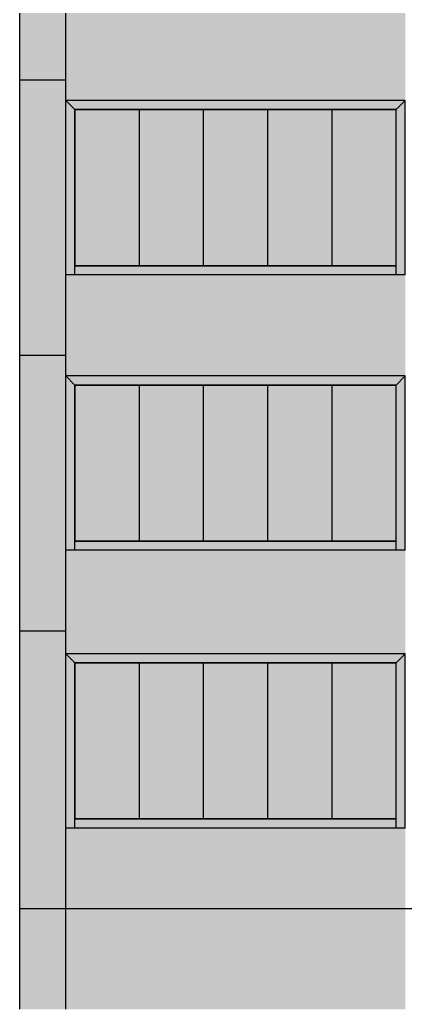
# Model space of a CAD drawing. Header units: millimetres. Extents: x -257254 to 390979, y -202328 to 355504.
# Drawn here: x 35115 to 39315, y 35975 to 46754 of the extents above; entities that cross this region are included whole.
import ezdxf

# ---------------------------------------------------------------- set-up
doc = ezdxf.new("R2010")
doc.units = ezdxf.units.MM
doc.layers.get('0').update_dxf_attribs({"lineweight": 25})
doc.layers.add('заливка', color=7, linetype='Continuous', lineweight=25)
doc.layers.add('разрез', color=40, linetype='Continuous')
doc.layers.add('фасадик', color=7, linetype='Continuous', lineweight=25, true_color=0x51362d)

msp = doc.modelspace()

# ---------------------------------------------------------------- hatches: boundary and pattern name
h = msp.add_hatch(color=256)
h.dxf.hatch_style = 1
h.set_gradient(color1=(128, 128, 128), color2=(0, 255, 255), name='INVHEMISPHERICAL')
h.paths.add_polyline_path([(36415.01018, 45775.2328), (35715.01018, 45775.2328), (35715.01018, 44075.34196), (36415.01018, 44075.34196)])
h.paths.add_polyline_path([(37115.01018, 45775.2328), (36415.01018, 45775.2328), (36415.01018, 44075.34196), (37115.01018, 44075.34196)])
h.paths.add_polyline_path([(37815.01018, 45775.2328), (37115.01018, 45775.2328), (37115.01018, 44075.34196), (37815.01018, 44075.34196)])
h.paths.add_polyline_path([(38515.01018, 45775.2328), (37815.01018, 45775.2328), (37815.01018, 44075.34196), (38515.01018, 44075.34196)])
h.paths.add_polyline_path([(39215.01018, 45775.2328), (38515.01018, 45775.2328), (38515.01018, 44075.34196), (39215.01018, 44075.34196)])
h = msp.add_hatch(color=256)
h.dxf.hatch_style = 1
h.set_gradient(color1=(128, 128, 128), color2=(0, 255, 255), name='INVHEMISPHERICAL')
h.paths.add_polyline_path([(36415.01018, 42775.2328), (35715.01018, 42775.2328), (35715.01018, 41075.34196), (36415.01018, 41075.34196)])
h.paths.add_polyline_path([(37115.01018, 42775.2328), (36415.01018, 42775.2328), (36415.01018, 41075.34196), (37115.01018, 41075.34196)])
h.paths.add_polyline_path([(37815.01018, 42775.2328), (37115.01018, 42775.2328), (37115.01018, 41075.34196), (37815.01018, 41075.34196)])
h.paths.add_polyline_path([(38515.01018, 42775.2328), (37815.01018, 42775.2328), (37815.01018, 41075.34196), (38515.01018, 41075.34196)])
h.paths.add_polyline_path([(39215.01018, 42775.2328), (38515.01018, 42775.2328), (38515.01018, 41075.34196), (39215.01018, 41075.34196)])
h = msp.add_hatch(color=256)
h.dxf.hatch_style = 1
h.set_gradient(color1=(128, 128, 128), color2=(0, 255, 255), name='INVHEMISPHERICAL')
h.paths.add_polyline_path([(36415.01018, 39747.73095), (35715.01018, 39747.73095), (35715.01018, 38047.8401), (36415.01018, 38047.8401)])
h.paths.add_polyline_path([(37115.01018, 39747.73095), (36415.01018, 39747.73095), (36415.01018, 38047.8401), (37115.01018, 38047.8401)])
h.paths.add_polyline_path([(37815.01018, 39747.73095), (37115.01018, 39747.73095), (37115.01018, 38047.8401), (37815.01018, 38047.8401)])
h.paths.add_polyline_path([(38515.01018, 39747.73095), (37815.01018, 39747.73095), (37815.01018, 38047.8401), (38515.01018, 38047.8401)])
h.paths.add_polyline_path([(39215.01018, 39747.73095), (38515.01018, 39747.73095), (38515.01018, 38047.8401), (39215.01018, 38047.8401)])
at = {"layer": 'заливка'}
h = msp.add_hatch(color=256, dxfattribs=at)
h.dxf.hatch_style = 1
h.set_gradient(color2=(111, 96, 62), name='CYLINDER')
h.paths.add_polyline_path([(39315.01018, 46095.34196), (39315.01018, 46975.34196), (35955.01018, 46975.34196), (35615.01018, 46975.34196), (35615.01018, 46095.34196)])
at = {"layer": 'заливка', "true_color": 0x52472e}
h = msp.add_hatch(color=49, dxfattribs=at)
h.dxf.hatch_style = 1
h.set_gradient(color2=(111, 96, 62), name='CYLINDER')
h.paths.add_polyline_path([(39315.01018, 46095.34196), (35615.01018, 46095.34196), (35615.01018, 45875.2328), (39315.01018, 45875.2328)])
at = {"layer": 'заливка'}
h = msp.add_hatch(color=256, dxfattribs=at)
h.dxf.hatch_style = 1
h.set_gradient(color2=(111, 96, 62), name='CYLINDER')
h.paths.add_polyline_path([(39315.01018, 43095.34196), (39315.01018, 43975.34196), (35955.01018, 43975.34196), (35615.01018, 43975.34196), (35615.01018, 43095.34196)])
at = {"layer": 'заливка', "true_color": 0x52472e}
h = msp.add_hatch(color=49, dxfattribs=at)
h.dxf.hatch_style = 1
h.set_gradient(color2=(111, 96, 62), name='CYLINDER')
h.paths.add_polyline_path([(39315.01018, 43095.34196), (35615.01018, 43095.34196), (35615.01018, 42875.2328), (39315.01018, 42875.2328)])
at = {"layer": 'заливка'}
h = msp.add_hatch(color=256, dxfattribs=at)
h.dxf.hatch_style = 1
h.set_gradient(color2=(111, 96, 62), name='CYLINDER')
h.paths.add_polyline_path([(39315.01018, 40095.34196), (39315.01018, 40975.34196), (35955.01018, 40975.34196), (35615.01018, 40975.34196), (35615.01018, 40095.34196)])
at = {"layer": 'заливка', "true_color": 0x52472e}
h = msp.add_hatch(color=49, dxfattribs=at)
h.dxf.hatch_style = 1
h.set_gradient(color2=(111, 96, 62), name='CYLINDER')
h.paths.add_polyline_path([(39315.01018, 40095.34196), (35615.01018, 40095.34196), (35615.01018, 39847.73095), (39315.01018, 39847.73095)])
at = {"layer": 'заливка'}
h = msp.add_hatch(color=256, dxfattribs=at)
h.dxf.hatch_style = 1
h.set_gradient(color2=(111, 96, 62), name='CYLINDER')
h.paths.add_polyline_path([(39315.01018, 37067.8401), (39315.01018, 37947.8401), (35955.01018, 37947.8401), (35615.01018, 37947.8401), (35615.01018, 37067.8401)])
at = {"layer": 'разрез', "true_color": 0xf7f0b5}
h = msp.add_hatch(color=254, dxfattribs=at)
h.dxf.hatch_style = 1
h.paths.add_polyline_path([(35615.01018, 66135.34196), (35115.01018, 66135.34196), (35115.01018, 61095.34196), (35615.01018, 61095.34196)])
h.paths.add_polyline_path([(35615.01018, 61095.34196), (35115.01018, 61095.34196), (35115.01018, 58095.34196), (35615.01018, 58095.34196)])
h.paths.add_polyline_path([(35615.01018, 58095.34196), (35115.01018, 58095.34196), (35115.01018, 55095.34196), (35615.01018, 55095.34196)])
h.paths.add_polyline_path([(35615.01018, 55095.34196), (35115.01018, 55095.34196), (35115.01018, 52095.34196), (35615.01018, 52095.34196)])
h.paths.add_polyline_path([(35615.01018, 52095.34196), (35115.01018, 52095.34196), (35115.01018, 49095.34196), (35615.01018, 49095.34196)])
h.paths.add_polyline_path([(35615.01018, 49095.34196), (35115.01018, 49095.34196), (35115.01018, 46095.34196), (35615.01018, 46095.34196)])
h.paths.add_polyline_path([(35615.01018, 46095.34196), (35115.01018, 46095.34196), (35115.01018, 43095.34196), (35615.01018, 43095.34196)])
at = {"layer": 'разрез'}
h = msp.add_hatch(color=256, dxfattribs=at)
h.dxf.hatch_style = 1
h.set_gradient(color2=(111, 96, 62), name='CURVED')
h.paths.add_polyline_path([(39315.01018, 37067.8401), (35615.01018, 37067.8401), (35615.01018, 35975.34196), (39315.01018, 35975.34196)])
h.paths.add_polyline_path([(47715.01018, 37067.8401), (44355.01018, 37067.8401), (44355.01018, 35975.34196), (47715.01018, 35975.34196)])
at = {"layer": 'фасадик', "true_color": 0xcda56a}
h = msp.add_hatch(color=33, dxfattribs=at)
h.dxf.hatch_style = 1
h.paths.add_polyline_path([(39315.01018, 45875.2328), (35955.01018, 45875.2328), (35615.01018, 45875.2328), (35715.01018, 45775.2328), (39215.01018, 45775.2328)])
h.paths.add_polyline_path([(35715.01018, 45775.2328), (35615.01018, 45875.2328), (35615.01018, 43975.34196), (35715.01018, 43975.34196)])
h.paths.add_polyline_path([(39215.01018, 44075.34196), (35715.01018, 44075.34196), (35715.01018, 43975.34196), (39215.01018, 43975.34196)])
h.paths.add_polyline_path([(39315.01018, 45428.85472), (39315.01018, 45875.2328), (39215.01018, 45775.2328), (39215.01018, 43975.34196), (39315.01018, 43975.34196)])
at = {"layer": 'фасадик', "true_color": 0xf7f0b5}
h = msp.add_hatch(color=254, dxfattribs=at)
h.dxf.hatch_style = 1
h.paths.add_polyline_path([(35615.01018, 43095.34196), (35115.01018, 43095.34196), (35115.01018, 40095.34196), (35615.01018, 40095.34196)])
h.paths.add_polyline_path([(35615.01018, 40095.34196), (35115.01018, 40095.34196), (35115.01018, 37067.8401), (35615.01018, 37067.8401)])
h.paths.add_polyline_path([(35615.01018, 37067.8401), (35115.01018, 37067.8401), (35115.01018, 35975.34196), (35615.01018, 35975.34196)])
at = {"layer": 'фасадик', "true_color": 0xcda56a}
h = msp.add_hatch(color=33, dxfattribs=at)
h.dxf.hatch_style = 1
h.paths.add_polyline_path([(39315.01018, 42875.2328), (35955.01018, 42875.2328), (35615.01018, 42875.2328), (35715.01018, 42775.2328), (39215.01018, 42775.2328)])
h.paths.add_polyline_path([(35715.01018, 42775.2328), (35615.01018, 42875.2328), (35615.01018, 40975.34196), (35715.01018, 40975.34196)])
h.paths.add_polyline_path([(39215.01018, 41075.34196), (35715.01018, 41075.34196), (35715.01018, 40975.34196), (39215.01018, 40975.34196)])
h.paths.add_polyline_path([(39315.01018, 42428.85472), (39315.01018, 42875.2328), (39215.01018, 42775.2328), (39215.01018, 40975.34196), (39315.01018, 40975.34196)])
h = msp.add_hatch(color=33, dxfattribs=at)
h.dxf.hatch_style = 1
h.paths.add_polyline_path([(39315.01018, 39847.73095), (35955.01018, 39847.73095), (35615.01018, 39847.73095), (35715.01018, 39747.73095), (39215.01018, 39747.73095)])
h.paths.add_polyline_path([(35715.01018, 39747.73095), (35615.01018, 39847.73095), (35615.01018, 37947.8401), (35715.01018, 37947.8401)])
h.paths.add_polyline_path([(39215.01018, 38047.8401), (35715.01018, 38047.8401), (35715.01018, 37947.8401), (39215.01018, 37947.8401)])
h.paths.add_polyline_path([(39315.01018, 39401.35286), (39315.01018, 39847.73095), (39215.01018, 39747.73095), (39215.01018, 37947.8401), (39315.01018, 37947.8401)])

# ---------------------------------------------------------------- linework, layer by layer
at = {"layer": 'фасадик'}
for p, q in [((35115.01018, 35975.34196), (35115.01018, 67202.93321)), ((35615.01018, 35975.34196), (35615.01018, 67202.93321)), ((35615.01018, 46095.34196), (35115.01018, 46095.34196)), ((39315.01018, 45875.2328), (35615.01018, 45875.2328)), ((39315.01018, 45875.2328), (35615.01018, 45875.2328)), ((39315.01018, 45875.2328), (35955.01018, 45875.2328)), ((39315.01018, 43975.34196), (39315.01018, 45875.2328)), ((39215.01018, 45775.2328), (35715.01018, 45775.2328)), ((35715.01018, 45775.2328), (35715.01018, 44075.34196)), ((35715.01018, 45775.2328), (35715.01018, 44075.34196)), ((36415.01018, 45775.2328), (36415.01018, 44075.34196)), ((36415.01018, 45775.2328), (36415.01018, 44075.34196)), ((37115.01018, 45775.2328), (37115.01018, 44075.34196)), ((37115.01018, 45775.2328), (37115.01018, 44075.34196)), ((37815.01018, 45775.2328), (37815.01018, 44075.34196)), ((37815.01018, 45775.2328), (37815.01018, 44075.34196)), ((38515.01018, 45775.2328), (38515.01018, 44075.34196)), ((38515.01018, 45775.2328), (38515.01018, 44075.34196)), ((39215.01018, 43975.34196), (39215.01018, 45775.2328)), ((39215.01018, 43975.34196), (39215.01018, 45775.2328)), ((35615.01018, 43975.34196), (35615.01018, 45428.85472)), ((35615.01018, 43975.34196), (35615.01018, 45428.85472)), ((39215.01018, 44075.34196), (35715.01018, 44075.34196)), ((39315.01018, 43975.34196), (35615.01018, 43975.34196)), ((39315.01018, 43975.34196), (35615.01018, 43975.34196)), ((39315.01018, 43975.34196), (35955.01018, 43975.34196)), ((39315.01018, 43975.34196), (35955.01018, 43975.34196)), ((35615.01018, 43095.34196), (35115.01018, 43095.34196)), ((39315.01018, 42875.2328), (35615.01018, 42875.2328)), ((39315.01018, 42875.2328), (35615.01018, 42875.2328)), ((39315.01018, 42875.2328), (35955.01018, 42875.2328)), ((39315.01018, 40975.34196), (39315.01018, 42875.2328)), ((39215.01018, 42775.2328), (35715.01018, 42775.2328)), ((35715.01018, 42775.2328), (35715.01018, 41075.34196)), ((35715.01018, 42775.2328), (35715.01018, 41075.34196)), ((36415.01018, 42775.2328), (36415.01018, 41075.34196)), ((36415.01018, 42775.2328), (36415.01018, 41075.34196)), ((37115.01018, 42775.2328), (37115.01018, 41075.34196)), ((37115.01018, 42775.2328), (37115.01018, 41075.34196)), ((37815.01018, 42775.2328), (37815.01018, 41075.34196)), ((37815.01018, 42775.2328), (37815.01018, 41075.34196)), ((38515.01018, 42775.2328), (38515.01018, 41075.34196)), ((38515.01018, 42775.2328), (38515.01018, 41075.34196)), ((39215.01018, 40975.34196), (39215.01018, 42775.2328)), ((39215.01018, 40975.34196), (39215.01018, 42775.2328)), ((35615.01018, 40975.34196), (35615.01018, 42428.85472)), ((35615.01018, 40975.34196), (35615.01018, 42428.85472)), ((39215.01018, 41075.34196), (35715.01018, 41075.34196)), ((39315.01018, 40975.34196), (35615.01018, 40975.34196)), ((39315.01018, 40975.34196), (35615.01018, 40975.34196)), ((39315.01018, 40975.34196), (35955.01018, 40975.34196)), ((39315.01018, 40975.34196), (35955.01018, 40975.34196)), ((35615.01018, 40095.34196), (35115.01018, 40095.34196)), ((39315.01018, 39847.73095), (35615.01018, 39847.73095)), ((39315.01018, 39847.73095), (35615.01018, 39847.73095)), ((39315.01018, 39847.73095), (35955.01018, 39847.73095)), ((39315.01018, 37947.8401), (39315.01018, 39847.73095)), ((39215.01018, 39747.73095), (35715.01018, 39747.73095)), ((35715.01018, 39747.73095), (35715.01018, 38047.8401)), ((35715.01018, 39747.73095), (35715.01018, 38047.8401)), ((36415.01018, 39747.73095), (36415.01018, 38047.8401)), ((36415.01018, 39747.73095), (36415.01018, 38047.8401)), ((37115.01018, 39747.73095), (37115.01018, 38047.8401)), ((37115.01018, 39747.73095), (37115.01018, 38047.8401)), ((37815.01018, 39747.73095), (37815.01018, 38047.8401)), ((37815.01018, 39747.73095), (37815.01018, 38047.8401)), ((38515.01018, 39747.73095), (38515.01018, 38047.8401)), ((38515.01018, 39747.73095), (38515.01018, 38047.8401)), ((39215.01018, 37947.8401), (39215.01018, 39747.73095)), ((39215.01018, 37947.8401), (39215.01018, 39747.73095)), ((35615.01018, 37947.8401), (35615.01018, 39401.35286)), ((35615.01018, 37947.8401), (35615.01018, 39401.35286)), ((39315.01018, 37947.8401), (35615.01018, 37947.8401)), ((39315.01018, 37947.8401), (35615.01018, 37947.8401)), ((39215.01018, 38047.8401), (35715.01018, 38047.8401)), ((39315.01018, 37947.8401), (35955.01018, 37947.8401)), ((39315.01018, 37947.8401), (35955.01018, 37947.8401)), ((52755.01018, 37067.8401), (35115.01018, 37067.8401))]:
    msp.add_line(p, q, dxfattribs=at)
at = {"layer": 'фасадик', "color": 27, "true_color": 0x775728}
for p, q in [((35615.01018, 45875.2328), (35715.01018, 45775.2328)), ((35615.01018, 45875.2328), (35715.01018, 45775.2328)), ((39215.01018, 45775.2328), (39315.01018, 45875.2328)), ((39215.01018, 45775.2328), (39315.01018, 45875.2328)), ((35715.01018, 45775.2328), (39215.01018, 45775.2328)), ((35715.01018, 45775.2328), (39215.01018, 45775.2328)), ((35615.01018, 42875.2328), (35715.01018, 42775.2328)), ((35615.01018, 42875.2328), (35715.01018, 42775.2328)), ((39215.01018, 42775.2328), (39315.01018, 42875.2328)), ((39215.01018, 42775.2328), (39315.01018, 42875.2328)), ((35715.01018, 42775.2328), (39215.01018, 42775.2328)), ((35715.01018, 42775.2328), (39215.01018, 42775.2328)), ((35615.01018, 39847.73095), (35715.01018, 39747.73095)), ((35615.01018, 39847.73095), (35715.01018, 39747.73095)), ((39215.01018, 39747.73095), (39315.01018, 39847.73095)), ((39215.01018, 39747.73095), (39315.01018, 39847.73095)), ((35715.01018, 39747.73095), (39215.01018, 39747.73095)), ((35715.01018, 39747.73095), (39215.01018, 39747.73095))]:
    msp.add_line(p, q, dxfattribs=at)
at = {"layer": 'фасадик', "color": 49, "true_color": 0x52472e}
for p, q in [((35715.01018, 43975.34196), (35715.01018, 45775.2328)), ((35715.01018, 40975.34196), (35715.01018, 42775.2328)), ((35715.01018, 37947.8401), (35715.01018, 39747.73095))]:
    msp.add_line(p, q, dxfattribs=at)
at = {"layer": 'фасадик', "color": 27, "lineweight": 30, "true_color": 0x775728}
for p, q in [((35715.01018, 44075.34196), (39215.01018, 44075.34196)), ((35715.01018, 44075.34196), (39215.01018, 44075.34196)), ((35715.01018, 41075.34196), (39215.01018, 41075.34196)), ((35715.01018, 41075.34196), (39215.01018, 41075.34196)), ((35715.01018, 38047.8401), (39215.01018, 38047.8401)), ((35715.01018, 38047.8401), (39215.01018, 38047.8401))]:
    msp.add_line(p, q, dxfattribs=at)

doc.saveas('drawing.dxf')
